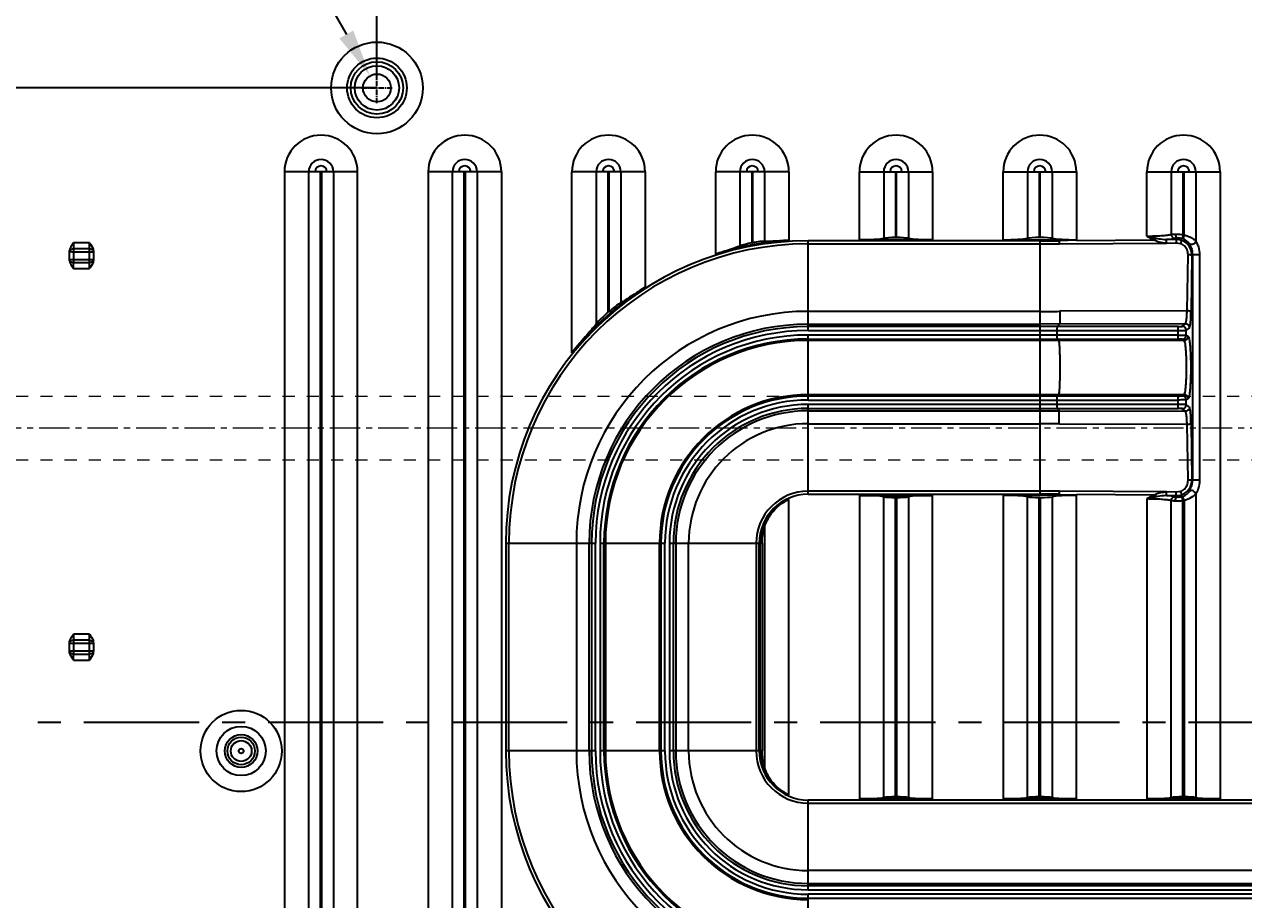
# Model space of a CAD drawing. Header units: millimetres. Extents: x 4797 to 6967, y -10922 to -3169.
# Drawn here: x 5532.9 to 5686.3, y -6475.9 to -6365.8 of the extents above; entities that cross this region are included whole.
import ezdxf

# ---------------------------------------------------------------- set-up
doc = ezdxf.new("R2010")
doc.units = ezdxf.units.MM
doc.header["$LTSCALE"] = 16.335
doc.header["$PDMODE"] = 3
doc.header["$PDSIZE"] = 0.3125
doc.linetypes.add('CENTER', pattern=[0.6, 0.375, -0.075, 0.075, -0.075])
doc.linetypes.add('HIDDEN', pattern=[0.2, 0.1, -0.1])
doc.layers.get('0').update_dxf_attribs({"linetype": 'CONTINUOUS'})
doc.layers.get('Defpoints').update_dxf_attribs({"linetype": 'CONTINUOUS'})
doc.layers.add('cool', color=153, linetype='HIDDEN', lineweight=9)
doc.layers.add('DEFAULT_2', color=8, linetype='HIDDEN')
doc.styles.get("Standard").update_dxf_attribs({"font": 'txt', "width": 0.8})
doc.dimstyles.new('ISO-25', dxfattribs={"dimtxt": 8, "dimasz": 6, "dimexe": 0, "dimexo": 0, "dimgap": 0, "dimtad": 1, "dimdsep": 46, "dimtxsty": 'Standard', "dimcen": 0, "dimclrd": 4, "dimclre": 4, "dimclrt": 6, "dimazin": 0, "dimtfac": 1, "dimtofl": 0, "dimtmove": 0, "dimatfit": 3, "dimfxl": 0, "dimarcsym": 0})

# ---------------------------------------------------------------- blocks, each defined once
blk = doc.blocks.new('*D73')
at = {"color": 4, "lineweight": -2}
blk.add_line((5560.86, -6345.18), (5573.38, -6367.05), dxfattribs=at)
at = {"color": 4}
blk.add_solid([(5574.25, -6366.56), (5572.51, -6367.55), (5576.36, -6372.26)], dxfattribs=at)
at = {"layer": 'Defpoints', "color": 0}
for p in [(5576.36, -6372.26), (5578.1, -6375.3)]:
    blk.add_point(p, dxfattribs=at)
at = {"color": 6, "insert": (5569.1, -6351.53), "char_height": 8, "attachment_point": 5, "rotation": 299.7956}
blk.add_mtext('∅3.5', dxfattribs=at)
blk = doc.blocks.new('147')
at = {"layer": 'cool', "ltscale": 0.932966}
for p, q in [((229.57, -3849.57), (-211.77, -3849.57)), ((229.57, -3857.57), (-211.77, -3857.57))]:
    blk.add_line(p, q, dxfattribs=at)
at = {"layer": 'cool', "color": 1, "linetype": 'CENTER', "ltscale": 0.621977}
blk.add_line((243.9, -3853.57), (-226.1, -3853.57), dxfattribs=at)
blk = doc.blocks.new('*D56')
at = {"color": 4, "lineweight": -2}
blk.add_line((5484.21, -6453.59), (5460.89, -6453.59), dxfattribs=at)
at = {"layer": 'Defpoints', "color": 0}
for p in [(5463.29, -6453.59), (5484.21, -6453.59), (5705.87, -6453.59)]:
    blk.add_point(p, dxfattribs=at)
at = {"color": 6, "insert": (5462.09, -6450.59), "char_height": 6, "attachment_point": 5}
blk.add_mtext('0', dxfattribs=at)
blk = doc.blocks.new('*D57')
at = {"color": 4, "lineweight": -2}
blk.add_line((5478.06, -6416.59), (5455.29, -6416.59), dxfattribs=at)
at = {"layer": 'Defpoints', "color": 0}
for p in [(5463.29, -6416.59), (5478.06, -6416.59), (5705.87, -6453.59)]:
    blk.add_point(p, dxfattribs=at)
at = {"color": 6, "insert": (5459.29, -6413.59), "char_height": 6, "attachment_point": 5}
blk.add_mtext('37', dxfattribs=at)
blk = doc.blocks.new('*D58')
at = {"color": 4, "lineweight": -2}
blk.add_line((5502.41, -6336.59), (5453.69, -6336.59), dxfattribs=at)
at = {"layer": 'Defpoints', "color": 0}
for p in [(5463.29, -6336.59), (5502.41, -6336.59), (5705.87, -6453.59)]:
    blk.add_point(p, dxfattribs=at)
at = {"color": 6, "insert": (5458.49, -6333.59), "char_height": 6, "attachment_point": 5}
blk.add_mtext('117', dxfattribs=at)
blk = doc.blocks.new('*D89')
at = {"color": 4, "lineweight": -2}
blk.add_line((5577.23, -6373.78), (5445.69, -6373.78), dxfattribs=at)
at = {"layer": 'Defpoints', "color": 0}
for p in [(5463.29, -6373.78), (5577.23, -6373.78), (5705.87, -6453.59)]:
    blk.add_point(p, dxfattribs=at)
at = {"color": 6, "insert": (5454.49, -6370.78), "char_height": 6, "attachment_point": 5}
blk.add_mtext('79.81', dxfattribs=at)
blk = doc.blocks.new('*D90')
at = {"color": 4, "lineweight": -2}
blk.add_line((5507.76, -6491.59), (5455.29, -6491.59), dxfattribs=at)
at = {"layer": 'Defpoints', "color": 0}
for p in [(5705.87, -6453.59), (5463.29, -6491.59), (5507.76, -6491.59)]:
    blk.add_point(p, dxfattribs=at)
at = {"color": 6, "insert": (5459.29, -6488.59), "char_height": 6, "attachment_point": 5}
blk.add_mtext('38', dxfattribs=at)
blk = doc.blocks.new('*D91')
at = {"color": 4, "lineweight": -2}
blk.add_line((5555.12, -6506.44), (5444.09, -6506.44), dxfattribs=at)
at = {"layer": 'Defpoints', "color": 0}
for p in [(5705.87, -6453.59), (5463.29, -6506.44), (5555.12, -6506.44)]:
    blk.add_point(p, dxfattribs=at)
at = {"color": 6, "insert": (5453.69, -6503.44), "char_height": 6, "attachment_point": 5}
blk.add_mtext('52.85', dxfattribs=at)
blk = doc.blocks.new('*D59')
at = {"color": 4, "lineweight": -2}
blk.add_line((5555.12, -6507.58), (5555.12, -6671.73), dxfattribs=at)
at = {"layer": 'Defpoints', "color": 0}
for p in [(5705.87, -6453.59), (5555.12, -6507.58), (5555.12, -6650.13)]:
    blk.add_point(p, dxfattribs=at)
at = {"color": 6, "insert": (5552.12, -6660.93), "char_height": 6, "attachment_point": 5, "rotation": 90}
blk.add_mtext('150.75', dxfattribs=at)
blk = doc.blocks.new('*D61')
at = {"color": 4, "lineweight": -2}
blk.add_line((5577.23, -6372.68), (5577.23, -6233.98), dxfattribs=at)
at = {"layer": 'Defpoints', "color": 0}
for p in [(5577.23, -6256.38), (5577.23, -6372.68), (5705.87, -6453.59)]:
    blk.add_point(p, dxfattribs=at)
at = {"color": 6, "insert": (5574.23, -6245.18), "char_height": 6, "attachment_point": 5, "rotation": 90}
blk.add_mtext('128.64', dxfattribs=at)
blk = doc.blocks.new('*D62')
at = {"color": 4, "lineweight": -2}
blk.add_line((5500.87, -6290.13), (5500.87, -6244.38), dxfattribs=at)
at = {"layer": 'Defpoints', "color": 0}
for p in [(5500.87, -6256.38), (5500.87, -6290.13), (5705.87, -6453.59)]:
    blk.add_point(p, dxfattribs=at)
at = {"color": 6, "insert": (5497.87, -6250.38), "char_height": 6, "attachment_point": 5, "rotation": 90}
blk.add_mtext('205', dxfattribs=at)
blk = doc.blocks.new('*D63')
at = {"color": 4, "lineweight": -2}
blk.add_line((5497.55, -6293.59), (5454.72, -6293.59), dxfattribs=at)
at = {"layer": 'Defpoints', "color": 0}
for p in [(5465.12, -6293.59), (5497.55, -6293.59), (5705.87, -6453.59)]:
    blk.add_point(p, dxfattribs=at)
at = {"color": 6, "insert": (5459.92, -6290.59), "char_height": 6, "attachment_point": 5}
blk.add_mtext('160', dxfattribs=at)

msp = doc.modelspace()

# ---------------------------------------------------------------- linework, layer by layer
at = {"color": 1, "linetype": 'CENTER', "ltscale": 0.108846}
for p, q in [((5577.231, -6375.703), (5577.231, -6371.853)), ((5575.306, -6373.778), (5579.156, -6373.778))]:
    msp.add_line(p, q, dxfattribs=at)
at = {"color": 7, "linetype": 'Continuous'}
for p, q in [((5565.59, -6384.33), (5565.59, -6528.045)), ((5574.802, -6384.33), (5565.59, -6384.33)), ((5568.647, -6528.045), (5568.647, -6384.33)), ((5570.129, -6528.045), (5570.129, -6384.33)), ((5570.263, -6384.33), (5570.263, -6528.045)), ((5571.745, -6384.33), (5571.745, -6528.045)), ((5574.802, -6528.045), (5574.802, -6384.33)), ((5583.68, -6384.33), (5583.68, -6528.045)), ((5592.892, -6384.33), (5583.68, -6384.33)), ((5586.737, -6528.045), (5586.737, -6384.33)), ((5588.219, -6528.045), (5588.219, -6384.33)), ((5588.353, -6384.33), (5588.353, -6528.045)), ((5589.835, -6384.33), (5589.835, -6528.045)), ((5592.892, -6384.33), (5592.892, -6528.045)), ((5601.77, -6407.093), (5601.77, -6384.33)), ((5610.982, -6384.33), (5601.77, -6384.33)), ((5604.827, -6384.33), (5604.827, -6403.485)), ((5606.309, -6384.33), (5606.309, -6402.01)), ((5606.443, -6401.895), (5606.443, -6384.33)), ((5607.925, -6384.33), (5607.925, -6400.793)), ((5610.982, -6384.33), (5610.982, -6398.853)), ((5619.86, -6394.69), (5619.86, -6384.33)), ((5629.072, -6384.33), (5619.86, -6384.33)), ((5622.917, -6384.33), (5622.917, -6393.668)), ((5624.399, -6384.33), (5624.399, -6393.271)), ((5624.533, -6393.246), (5624.533, -6384.33)), ((5626.015, -6384.33), (5626.015, -6393.089)), ((5629.072, -6384.33), (5629.072, -6392.95)), ((5637.95, -6392.873), (5637.95, -6384.33)), ((5637.95, -6384.33), (5647.162, -6384.33)), ((5641.007, -6384.33), (5641.007, -6392.695)), ((5642.489, -6384.33), (5642.489, -6392.609)), ((5642.623, -6392.609), (5642.623, -6384.33)), ((5644.105, -6384.33), (5644.105, -6392.695)), ((5647.162, -6384.33), (5647.162, -6392.873)), ((5656.04, -6392.873), (5656.04, -6384.33)), ((5656.04, -6384.33), (5665.252, -6384.33)), ((5659.097, -6384.33), (5659.097, -6392.695)), ((5660.579, -6384.33), (5660.579, -6392.609)), ((5660.713, -6392.609), (5660.713, -6384.33)), ((5662.195, -6384.33), (5662.195, -6392.695)), ((5665.252, -6384.33), (5665.252, -6393)), ((5674.13, -6392.412), (5674.13, -6384.33)), ((5674.13, -6384.33), (5683.342, -6384.33)), ((5677.187, -6384.33), (5677.187, -6392.208)), ((5678.669, -6384.33), (5678.669, -6392.236)), ((5678.803, -6392.276), (5678.803, -6384.33)), ((5680.285, -6384.33), (5680.285, -6393.045)), ((5683.342, -6384.33), (5683.342, -6463.223)), ((5541.054, -6393.257), (5539.066, -6393.257)), ((5541.054, -6396.509), (5541.054, -6393.257)), ((5631.501, -6404.303), (5631.501, -6393.012)), ((5660.646, -6393.012), (5631.501, -6393.012)), ((5631.501, -6393.4), (5660.646, -6393.4)), ((5647.162, -6392.873), (5637.95, -6392.873)), ((5642.623, -6392.609), (5642.489, -6392.609)), ((5665.252, -6392.936), (5656.04, -6392.873)), ((5660.713, -6392.609), (5660.579, -6392.609)), ((5660.646, -6393.012), (5660.646, -6424.894)), ((5665.252, -6392.936), (5663.137, -6392.998)), ((5663.138, -6393.396), (5663.137, -6393.008)), ((5663.138, -6393.396), (5676.579, -6393.317)), ((5675.061, -6392.927), (5665.252, -6393)), ((5674.956, -6392.873), (5675.073, -6392.636)), ((5675.169, -6392.971), (5675.062, -6392.949)), ((5675.146, -6392.964), (5675.276, -6392.678)), ((5676.579, -6393.287), (5676.579, -6392.835)), ((5677.825, -6392.835), (5676.579, -6392.835)), ((5676.579, -6393.317), (5677.825, -6393.285)), ((5677.825, -6392.835), (5677.991, -6392.67)), ((5677.825, -6392.835), (5677.825, -6393.285)), ((5677.825, -6393.285), (5678.362, -6393.34)), ((5678.669, -6392.236), (5678.592, -6392.734)), ((5678.803, -6392.276), (5678.646, -6392.75)), ((5538.54, -6395.384), (5538.54, -6394.379)), ((5539.039, -6394.006), (5539.039, -6395.76)), ((5541.054, -6394.006), (5539.039, -6394.006)), ((5539.039, -6394.381), (5541.554, -6394.381)), ((5541.554, -6394.378), (5541.554, -6395.388)), ((5679.179, -6401.825), (5679.301, -6394.767)), ((5679.802, -6394.864), (5679.68, -6401.922)), ((5680.765, -6394.792), (5679.874, -6394.791)), ((5679.874, -6394.792), (5679.874, -6423.114)), ((5680.765, -6394.792), (5680.765, -6423.114)), ((5541.054, -6395.386), (5538.54, -6395.386)), ((5539.039, -6395.76), (5541.054, -6395.76)), ((5539.066, -6396.509), (5541.054, -6396.509)), ((5660.646, -6401.888), (5631.501, -6401.888)), ((5679.179, -6401.825), (5663.139, -6401.884)), ((5631.501, -6403.505), (5660.646, -6403.505)), ((5678.045, -6403.801), (5631.501, -6403.801)), ((5631.501, -6404.303), (5678.021, -6404.303)), ((5678.977, -6403.443), (5660.646, -6403.505)), ((5662.845, -6404.865), (5662.845, -6404.303)), ((5662.869, -6403.801), (5663.094, -6403.501)), ((5678.021, -6404.303), (5678.021, -6404.865)), ((5678.572, -6403.767), (5678.977, -6403.443)), ((5679.48, -6403.944), (5679.075, -6404.269)), ((5679.075, -6404.89), (5679.075, -6404.269)), ((5631.501, -6413.041), (5631.501, -6404.865)), ((5678.021, -6404.865), (5631.501, -6404.865)), ((5631.501, -6405.367), (5678.046, -6405.367)), ((5678.82, -6405.541), (5631.501, -6405.541)), ((5663.044, -6405.541), (5662.87, -6405.367)), ((5678.82, -6405.541), (5678.573, -6405.392)), ((5679.075, -6404.89), (5679.322, -6405.039)), ((5631.501, -6412.365), (5678.82, -6412.365)), ((5678.046, -6412.539), (5631.501, -6412.539)), ((5631.501, -6413.041), (5678.021, -6413.041)), ((5662.845, -6413.603), (5662.845, -6413.041)), ((5662.87, -6412.539), (5663.044, -6412.365)), ((5678.021, -6413.041), (5678.021, -6413.603)), ((5678.573, -6412.514), (5678.82, -6412.365)), ((5679.322, -6412.867), (5679.075, -6413.016)), ((5679.075, -6413.637), (5679.075, -6413.016)), ((5631.501, -6424.894), (5631.501, -6413.603)), ((5678.021, -6413.603), (5631.501, -6413.603)), ((5631.501, -6414.104), (5678.046, -6414.104)), ((5631.501, -6414.4), (5663.094, -6414.405)), ((5663.094, -6414.405), (5662.869, -6414.104)), ((5663.09, -6416.022), (5663.094, -6414.405)), ((5663.094, -6414.405), (5678.977, -6414.463)), ((5678.977, -6414.463), (5678.572, -6414.138)), ((5679.075, -6413.637), (5679.48, -6413.962)), ((5631.501, -6416.018), (5660.646, -6416.018)), ((5663.114, -6416.022), (5679.179, -6416.081)), ((5679.301, -6423.139), (5679.179, -6416.081)), ((5679.68, -6415.984), (5679.802, -6423.042)), ((5680.765, -6423.114), (5679.874, -6423.114)), ((5629.072, -6462.712), (5629.072, -6425.544)), ((5660.646, -6424.506), (5631.501, -6424.506)), ((5631.501, -6424.894), (5660.646, -6424.894)), ((5637.95, -6425.033), (5637.95, -6463.223)), ((5637.95, -6425.033), (5647.162, -6425.033)), ((5641.007, -6463.045), (5641.007, -6425.211)), ((5642.489, -6462.959), (5642.489, -6425.297)), ((5642.489, -6425.297), (5642.623, -6425.297)), ((5642.623, -6425.297), (5642.623, -6462.959)), ((5644.105, -6425.211), (5644.105, -6463.045)), ((5647.162, -6463.223), (5647.162, -6425.033)), ((5656.04, -6425.033), (5665.252, -6424.969)), ((5656.04, -6425.033), (5656.04, -6463.223)), ((5659.097, -6463.045), (5659.097, -6425.211)), ((5660.579, -6462.959), (5660.579, -6425.297)), ((5660.579, -6425.297), (5660.713, -6425.297)), ((5660.713, -6425.297), (5660.713, -6462.959)), ((5662.195, -6425.211), (5662.195, -6463.045)), ((5663.137, -6424.898), (5663.138, -6424.51)), ((5663.137, -6424.908), (5665.252, -6424.969)), ((5676.579, -6424.589), (5663.138, -6424.51)), ((5665.252, -6463.223), (5665.252, -6424.906)), ((5665.252, -6424.906), (5675.061, -6424.978)), ((5674.13, -6425.493), (5674.13, -6463.223)), ((5674.947, -6425.015), (5675.073, -6425.27)), ((5675.062, -6424.957), (5675.153, -6424.94)), ((5675.146, -6424.942), (5675.276, -6425.227)), ((5677.829, -6424.621), (5676.579, -6424.589)), ((5676.579, -6425.071), (5676.579, -6424.619)), ((5676.579, -6425.071), (5677.825, -6425.07)), ((5677.187, -6463.045), (5677.187, -6425.698)), ((5677.825, -6425.07), (5677.825, -6424.621)), ((5677.991, -6425.236), (5677.825, -6425.07)), ((5678.362, -6424.566), (5677.829, -6424.621)), ((5678.669, -6425.67), (5678.539, -6425.187)), ((5678.803, -6425.629), (5678.592, -6425.172)), ((5678.669, -6462.959), (5678.669, -6425.67)), ((5678.803, -6425.629), (5678.803, -6462.959)), ((5680.285, -6424.861), (5680.285, -6463.045)), ((5626.015, -6429.024), (5626.015, -6459.231)), ((5593.451, -6431.063), (5593.451, -6457.193)), ((5593.451, -6431.063), (5604.741, -6431.063)), ((5593.839, -6457.193), (5593.839, -6431.063)), ((5602.327, -6431.063), (5602.327, -6457.193)), ((5603.944, -6457.193), (5603.944, -6431.063)), ((5604.24, -6431.063), (5604.24, -6457.193)), ((5604.741, -6457.193), (5604.741, -6431.063)), ((5605.303, -6431.063), (5605.303, -6457.193)), ((5605.303, -6431.063), (5613.479, -6431.063)), ((5605.805, -6457.193), (5605.805, -6431.063)), ((5605.979, -6431.063), (5605.979, -6457.193)), ((5612.804, -6457.193), (5612.804, -6431.063)), ((5612.978, -6431.063), (5612.978, -6457.193)), ((5613.479, -6457.193), (5613.479, -6431.063)), ((5614.042, -6431.063), (5614.042, -6457.193)), ((5614.042, -6431.063), (5625.332, -6431.063)), ((5614.543, -6457.193), (5614.543, -6431.063)), ((5614.839, -6431.063), (5614.839, -6457.193)), ((5616.456, -6457.193), (5616.456, -6431.063)), ((5624.944, -6431.063), (5624.944, -6457.193)), ((5625.332, -6457.193), (5625.332, -6431.063)), ((5625.471, -6457.193), (5625.471, -6431.063)), ((5625.471, -6431.063), (5625.692, -6431.063)), ((5625.692, -6431.063), (5625.692, -6457.193)), ((5541.054, -6442.502), (5539.066, -6442.502)), ((5541.054, -6445.754), (5541.054, -6442.502)), ((5538.54, -6444.632), (5538.54, -6443.624)), ((5539.039, -6443.251), (5539.039, -6445.005)), ((5541.054, -6443.251), (5539.039, -6443.251)), ((5539.039, -6443.626), (5541.554, -6443.626)), ((5541.554, -6443.623), (5541.554, -6444.633)), ((5541.054, -6444.631), (5538.54, -6444.631)), ((5539.039, -6445.005), (5541.054, -6445.005)), ((5539.066, -6445.754), (5541.054, -6445.754)), ((5604.741, -6457.193), (5593.451, -6457.193)), ((5613.479, -6457.193), (5605.303, -6457.193)), ((5625.332, -6457.193), (5614.042, -6457.193)), ((5625.692, -6457.193), (5625.471, -6457.193)), ((5631.501, -6474.653), (5631.501, -6463.362)), ((5780.241, -6463.362), (5631.501, -6463.362)), ((5631.501, -6463.75), (5780.241, -6463.75)), ((5647.162, -6463.223), (5637.95, -6463.223)), ((5642.623, -6462.959), (5642.489, -6462.959)), ((5665.252, -6463.223), (5656.04, -6463.223)), ((5660.713, -6462.959), (5660.579, -6462.959)), ((5683.342, -6463.223), (5674.13, -6463.223)), ((5678.803, -6462.959), (5678.669, -6462.959)), ((5780.241, -6472.238), (5631.501, -6472.238)), ((5631.501, -6473.855), (5780.241, -6473.855)), ((5780.241, -6474.151), (5631.501, -6474.151)), ((5631.501, -6474.653), (5780.241, -6474.653)), ((5631.501, -6483.391), (5631.501, -6475.215)), ((5780.241, -6475.215), (5631.501, -6475.215)), ((5631.501, -6475.717), (5780.241, -6475.717))]:
    msp.add_line(p, q, dxfattribs=at)
at = {"color": 1, "linetype": 'CENTER', "ltscale": 2.363517}
msp.add_line((5470.871, -6453.588), (5940.871, -6453.588), dxfattribs=at)
at = {"color": 7, "linetype": 'Continuous'}
for centre, radius in [((5577.231, -6373.778), 5.764), ((5577.231, -6373.778), 3.756), ((5577.231, -6373.778), 3.291), ((5577.231, -6373.778), 2.789), ((5560.146, -6457.193), 5.107), ((5560.146, -6457.193), 3.1), ((5560.146, -6457.193), 2.061), ((5560.146, -6457.193), 1.73), ((5560.146, -6457.193), 1.306), ((5560.146, -6457.193), 0.303)]:
    msp.add_circle(centre, radius, dxfattribs=at)
at = {"color": 2, "linetype": 'Continuous'}
msp.add_circle((5577.231, -6373.778), 1.75, dxfattribs=at)
at = {"color": 7, "linetype": 'Continuous'}
for centre, radius, start, end in [((5570.196, -6384.33), 4.606, 0, 180), ((5588.286, -6384.33), 4.606, 0, 180), ((5606.376, -6384.33), 4.606, 0, 180), ((5624.466, -6384.33), 4.606, 0, 180), ((5642.556, -6384.33), 4.606, 0, 180), ((5660.646, -6384.33), 4.606, 0, 180), ((5678.736, -6384.33), 4.606, 0, 180), ((5570.196, -6384.33), 1.549, 0, 180), ((5588.286, -6384.33), 1.549, 0, 180), ((5606.376, -6384.33), 1.549, 0, 180), ((5624.466, -6384.33), 1.549, 0, 180), ((5642.556, -6384.33), 1.549, 0, 180), ((5660.646, -6384.33), 1.549, 0, 180), ((5678.736, -6384.33), 1.549, 0, 180), ((5570.196, -6384.33), 0.745, 0, 180), ((5588.286, -6384.33), 0.745, 0, 180), ((5606.376, -6384.33), 0.745, 0, 180), ((5624.466, -6384.33), 0.745, 0, 180), ((5642.556, -6384.33), 0.745, 0, 180), ((5660.646, -6384.33), 0.745, 0, 180), ((5678.736, -6384.33), 0.745, 0, 180), ((5631.501, -6431.063), 38.051, 90, 180), ((5631.501, -6431.063), 37.663, 90, 180), ((5631.501, -6431.063), 38.19, 93.6464, 107.74747), ((5631.501, -6431.063), 38.454, 100.44001, 100.64293), ((5660.645, -5725.776), 667.236, 270.000084, 270.213937), ((5660.537, -5674.497), 718.903, 270.008729, 270.207325), ((5681.708, -6379.822), 14.695, 238.95865, 243.10607), ((5678.391, -6377.23), 15.759, 257.84561, 258.59986), ((5678.126, -6394.274), 1.611, 88.60159, 94.79854), ((5677.818, -6394.812), 1.979, 359.37424, 68.55634), ((5678.011, -6394.663), 2.514, 71.64056, 74.82739), ((5677.479, -6394.791), 2.395, 359.97921, 9.85221), ((5631.501, -6431.063), 38.19, 122.49887, 141.12403), ((5631.501, -6431.063), 29.175, 90, 180), ((5631.501, -6431.063), 38.454, 130.66544, 130.92896), ((5660.646, -5699.974), 701.914, 270.000065, 270.203507), ((5631.501, -6431.063), 27.558, 90, 180), ((5631.501, -6431.063), 27.261, 90, 180), ((5631.501, -6431.063), 26.76, 90, 180), ((5631.501, -6431.063), 26.198, 90, 180), ((5631.501, -6431.063), 25.696, 90, 180), ((5631.501, -6431.063), 25.522, 90, 180), ((5678.818, -6405.037), 0.504, 270.21036, 359.78325), ((5631.501, -6431.063), 18.698, 90, 180), ((5631.501, -6431.063), 18.524, 90, 180), ((5631.501, -6431.063), 18.022, 90, 180), ((5678.818, -6412.869), 0.504, 0.22364, 89.78978), ((5631.501, -6431.063), 17.46, 90, 180), ((5631.501, -6431.063), 16.959, 90, 180), ((5631.501, -6431.063), 16.662, 90, 180), ((5631.501, -6431.063), 15.045, 90, 180), ((5660.646, -7117.903), 701.886, 89.798464, 89.999939), ((5677.817, -6423.093), 1.98, 291.44977, 0.62489), ((5677.464, -6423.114), 2.41, 347.49814, 359.9994), ((5631.501, -6431.063), 6.557, 90, 180), ((5631.501, -6431.063), 6.169, 90, 180), ((5631.501, -6431.063), 6.03, 113.75285, 180), ((5660.537, -7143.334), 718.829, 89.792666, 89.991279), ((5660.646, -7091.679), 666.786, 89.785989, 89.999987), ((5681.74, -6438.141), 14.761, 116.90518, 121.03399), ((5678.384, -6440.642), 15.724, 101.40078, 102.15657), ((5678.163, -6415.284), 10.464, 266.26536, 267.36925), ((5677.885, -6421.435), 4.307, 267.30285, 280.48679), ((5678.012, -6423.246), 2.511, 285.17056, 288.36148), ((5631.501, -6457.193), 38.051, 180, 270), ((5631.501, -6457.193), 37.663, 180, 270), ((5631.501, -6457.193), 29.175, 180, 270), ((5631.501, -6457.193), 27.558, 180, 270), ((5631.501, -6457.193), 27.261, 180, 270), ((5631.501, -6457.193), 26.76, 180, 270), ((5631.501, -6457.193), 26.198, 180, 270), ((5631.501, -6457.193), 25.696, 180, 270), ((5631.501, -6457.193), 25.522, 180, 270), ((5631.501, -6457.193), 18.698, 180, 270), ((5631.501, -6457.193), 18.524, 180, 270), ((5631.501, -6457.193), 18.022, 180, 270), ((5631.501, -6457.193), 17.46, 180, 270), ((5631.501, -6457.193), 16.959, 180, 270), ((5631.501, -6457.193), 16.662, 180, 270), ((5631.501, -6457.193), 15.045, 180, 270), ((5631.501, -6457.193), 6.557, 180, 270), ((5631.501, -6457.193), 6.169, 180, 270), ((5631.501, -6457.193), 6.03, 180, 246.24715)]:
    msp.add_arc(centre, radius, start, end, dxfattribs=at)
for centre, major_axis, start_param, end_param in [((5637.95, -6392.583), (3.317, 0), -1.5707963, -0.3981949), ((5642.489, -6392.75), (1.608, 0), 1.5707963, 2.7433978), ((5642.623, -6392.75), (1.608, 0), 0.3981949, 1.5707963), ((5647.162, -6392.583), (3.317, 0), -2.7433978, -1.5707963), ((5656.04, -6392.583), (3.317, 0), -1.5707963, -0.3981949), ((5660.579, -6392.75), (1.608, 0), 1.5707963, 2.7433978), ((5660.713, -6392.75), (1.608, 0), 0.3981949, 1.5707963), ((5665.252, -6392.583), (3.317, 0), -2.7433978, -1.5707963), ((5637.95, -6425.323), (3.317, 0), 0.3981949, 1.5707963), ((5642.489, -6425.156), (1.608, 0), -2.7433978, -1.5707963), ((5642.623, -6425.156), (1.608, 0), -1.5707963, -0.3981949), ((5647.162, -6425.323), (3.317, 0), 1.5707963, 2.7433978), ((5656.04, -6425.323), (3.317, 0), 0.3981949, 1.5707963), ((5660.579, -6425.156), (1.608, 0), -2.7433978, -1.5707963), ((5660.713, -6425.156), (1.608, 0), -1.5707963, -0.3981949), ((5665.252, -6425.323), (3.317, 0), 1.5707963, 2.7433978), ((5637.95, -6462.933), (3.317, 0), -1.5707963, -0.3981949), ((5642.489, -6463.1), (1.608, 0), 1.5707963, 2.7433978), ((5642.623, -6463.1), (1.608, 0), 0.3981949, 1.5707963), ((5647.162, -6462.933), (3.317, 0), -2.7433978, -1.5707963), ((5656.04, -6462.933), (3.317, 0), -1.5707963, -0.3981949), ((5660.579, -6463.1), (1.608, 0), 1.5707963, 2.7433978), ((5660.713, -6463.1), (1.608, 0), 0.3981949, 1.5707963), ((5665.252, -6462.933), (3.317, 0), -2.7433978, -1.5707963), ((5674.13, -6462.933), (3.317, 0), -1.5707963, -0.3981949), ((5678.669, -6463.1), (1.608, 0), 1.5707963, 2.7433978), ((5678.803, -6463.1), (1.608, 0), 0.3981949, 1.5707963), ((5683.342, -6462.933), (3.317, 0), -2.7433978, -1.5707963)]:
    msp.add_ellipse(centre, major_axis=major_axis, ratio=0.0874887, start_param=start_param, end_param=end_param, dxfattribs=at)
for points, knots in [([(5539.066, -6393.257), (5538.945, -6393.428), (5538.703, -6393.762), (5538.54, -6394.171), (5538.54, -6394.379)], [0, 0, 0, 0, 0.5008869, 1, 1, 1, 1]), ([(5539.066, -6393.257), (5539.066, -6393.327), (5539.063, -6393.577), (5539.055, -6393.827), (5539.039, -6394.006)], [0, 0, 0, 0, 0.2801173, 1, 1, 1, 1]), ([(5541.054, -6393.257), (5541.233, -6393.51), (5541.482, -6393.859), (5541.554, -6394.274), (5541.554, -6394.378)], [0, 0, 0, 0, 0.7492255, 1, 1, 1, 1]), ([(5624.399, -6393.271), (5624.101, -6393.327), (5623.602, -6393.441), (5623.107, -6393.584), (5622.917, -6393.668)], [0, 0, 0, 0, 0.593579, 1, 1, 1, 1]), ([(5626.015, -6393.089), (5625.817, -6393.076), (5625.318, -6393.122), (5624.827, -6393.192), (5624.533, -6393.246)], [0, 0, 0, 0, 0.3998299, 1, 1, 1, 1]), ([(5629.072, -6392.95), (5628.461, -6392.989), (5627.61, -6393.047), (5626.591, -6393.095), (5626.183, -6393.1), (5626.015, -6393.089)], [0, 0, 0, 0, 0.6001952, 0.8358032, 1, 1, 1, 1]), ([(5674.13, -6392.412), (5674.743, -6392.412), (5675.597, -6392.392), (5676.616, -6392.305), (5677.023, -6392.247), (5677.187, -6392.208)], [0, 0, 0, 0, 0.5992668, 0.8346317, 1, 1, 1, 1]), ([(5674.13, -6392.412), (5674.366, -6392.472), (5674.68, -6392.549), (5674.995, -6392.619), (5675.073, -6392.636)], [0, 0, 0, 0, 0.7538258, 1, 1, 1, 1]), ([(5675.169, -6392.971), (5675.282, -6393.013), (5675.51, -6393.097), (5675.865, -6393.177), (5676.22, -6393.247), (5676.458, -6393.303), (5676.579, -6393.303)], [0, 0, 0, 0, 0.2502436, 0.4996349, 0.7503632, 1, 1, 1, 1]), ([(5675.276, -6392.678), (5675.39, -6392.701), (5675.819, -6392.785), (5676.258, -6392.844), (5676.579, -6392.835)], [0, 0, 0, 0, 0.2658242, 1, 1, 1, 1]), ([(5676.579, -6392.835), (5676.689, -6392.827), (5677.048, -6392.797), (5677.407, -6392.759), (5677.65, -6392.708)], [0, 0, 0, 0, 0.3078439, 1, 1, 1, 1]), ([(5677.187, -6392.208), (5677.218, -6392.204), (5677.382, -6392.185), (5677.548, -6392.175), (5677.683, -6392.169)], [0, 0, 0, 0, 0.1857328, 1, 1, 1, 1]), ([(5677.187, -6392.208), (5677.191, -6392.333), (5677.286, -6392.584), (5677.532, -6392.704), (5677.65, -6392.708)], [0, 0, 0, 0, 0.513148, 1, 1, 1, 1]), ([(5677.683, -6392.169), (5677.757, -6392.165), (5678.087, -6392.159), (5678.418, -6392.19), (5678.669, -6392.236)], [0, 0, 0, 0, 0.2253064, 1, 1, 1, 1]), ([(5677.683, -6392.169), (5677.686, -6392.234), (5677.712, -6392.428), (5677.854, -6392.654), (5677.991, -6392.67)], [0, 0, 0, 0, 0.3201071, 1, 1, 1, 1]), ([(5677.991, -6392.67), (5677.967, -6392.671), (5677.883, -6392.677), (5677.798, -6392.686), (5677.738, -6392.694)], [0, 0, 0, 0, 0.2836626, 1, 1, 1, 1]), ([(5678.607, -6392.737), (5678.569, -6392.726), (5678.425, -6392.687), (5678.276, -6392.667), (5678.165, -6392.664)], [0, 0, 0, 0, 0.2607414, 1, 1, 1, 1]), ([(5678.541, -6392.971), (5678.529, -6392.98), (5678.508, -6393.02), (5678.444, -6393.138), (5678.398, -6393.253), (5678.362, -6393.34)], [0, 0, 0, 0, 0.1114723, 0.3134011, 1, 1, 1, 1]), ([(5679.45, -6393.376), (5679.413, -6393.313), (5679.201, -6393.025), (5678.878, -6392.82), (5678.607, -6392.738)], [0, 0, 0, 0, 0.2050235, 1, 1, 1, 1]), ([(5678.803, -6392.276), (5678.883, -6392.295), (5679.187, -6392.374), (5679.481, -6392.491), (5679.685, -6392.6)], [0, 0, 0, 0, 0.2617002, 1, 1, 1, 1]), ([(5679.45, -6393.376), (5679.461, -6393.396), (5679.51, -6393.481), (5679.557, -6393.567), (5679.591, -6393.636)], [0, 0, 0, 0, 0.2254268, 1, 1, 1, 1]), ([(5679.685, -6392.6), (5679.749, -6392.635), (5679.964, -6392.761), (5680.165, -6392.915), (5680.285, -6393.045)], [0, 0, 0, 0, 0.2921653, 1, 1, 1, 1]), ([(5680.285, -6393.045), (5680.272, -6393.101), (5680.182, -6393.3), (5679.978, -6393.434), (5679.824, -6393.464)], [0, 0, 0, 0, 0.2697218, 1, 1, 1, 1]), ([(5680.285, -6393.045), (5680.304, -6393.077), (5680.384, -6393.225), (5680.456, -6393.378), (5680.506, -6393.5)], [0, 0, 0, 0, 0.2213447, 1, 1, 1, 1]), ([(5680.506, -6393.5), (5680.543, -6393.592), (5680.694, -6394.006), (5680.765, -6394.451), (5680.765, -6394.792)], [0, 0, 0, 0, 0.2265435, 1, 1, 1, 1]), ([(5538.54, -6394.381), (5538.53, -6394.381), (5538.681, -6394.374), (5538.746, -6394.38), (5538.944, -6394.381), (5539.039, -6394.381)], [0, 0, 0, 0, 0.0608552, 0.4274154, 1, 1, 1, 1]), ([(5538.54, -6394.381), (5538.537, -6394.314), (5538.588, -6394.165), (5538.715, -6394.08), (5538.786, -6394.051)], [0, 0, 0, 0, 0.4656009, 1, 1, 1, 1]), ([(5541.054, -6394.006), (5541.177, -6394.006), (5541.413, -6394.059), (5541.554, -6394.28), (5541.554, -6394.381)], [0, 0, 0, 0, 0.5503656, 1, 1, 1, 1]), ([(5622.917, -6393.668), (5622.75, -6393.742), (5622.338, -6393.891), (5621.318, -6394.229), (5620.467, -6394.496), (5619.86, -6394.69)], [0, 0, 0, 0, 0.1699135, 0.4074549, 1, 1, 1, 1]), ([(5679.801, -6394.864), (5679.793, -6394.844), (5679.73, -6394.819), (5679.63, -6394.793), (5679.477, -6394.774), (5679.364, -6394.768), (5679.301, -6394.767)], [0, 0, 0, 0, 0.1258299, 0.3403308, 0.6314467, 1, 1, 1, 1]), ([(5679.591, -6393.636), (5679.616, -6393.687), (5679.726, -6393.925), (5679.804, -6394.179), (5679.839, -6394.381)], [0, 0, 0, 0, 0.2189837, 1, 1, 1, 1]), ([(5539.039, -6395.76), (5538.914, -6395.762), (5538.723, -6395.717), (5538.562, -6395.543), (5538.538, -6395.435), (5538.54, -6395.386)], [0, 0, 0, 0, 0.5454717, 0.7817853, 1, 1, 1, 1]), ([(5538.54, -6395.384), (5538.549, -6395.592), (5538.695, -6396.003), (5538.945, -6396.338), (5539.066, -6396.509)], [0, 0, 0, 0, 0.4984078, 1, 1, 1, 1]), ([(5539.066, -6396.509), (5539.066, -6396.439), (5539.063, -6396.189), (5539.055, -6395.939), (5539.039, -6395.76)], [0, 0, 0, 0, 0.2798502, 1, 1, 1, 1]), ([(5541.554, -6395.386), (5541.505, -6395.385), (5541.338, -6395.394), (5541.172, -6395.386), (5541.054, -6395.386)], [0, 0, 0, 0, 0.2928752, 1, 1, 1, 1]), ([(5541.554, -6395.388), (5541.554, -6395.492), (5541.482, -6395.907), (5541.233, -6396.256), (5541.054, -6396.509)], [0, 0, 0, 0, 0.2507748, 1, 1, 1, 1]), ([(5541.554, -6395.385), (5541.554, -6395.452), (5541.498, -6395.597), (5541.373, -6395.681), (5541.302, -6395.711)], [0, 0, 0, 0, 0.4656454, 1, 1, 1, 1]), ([(5610.982, -6398.853), (5610.391, -6399.23), (5609.558, -6399.774), (5608.544, -6400.429), (5608.114, -6400.696), (5607.925, -6400.793)], [0, 0, 0, 0, 0.5808966, 0.824568, 1, 1, 1, 1]), ([(5607.925, -6400.793), (5607.829, -6400.843), (5607.61, -6400.984), (5607.108, -6401.342), (5606.714, -6401.662), (5606.443, -6401.895)], [0, 0, 0, 0, 0.1759484, 0.4217211, 1, 1, 1, 1]), ([(5606.309, -6402.01), (5606.016, -6402.265), (5605.506, -6402.74), (5605.019, -6403.243), (5604.827, -6403.485)], [0, 0, 0, 0, 0.5571969, 1, 1, 1, 1]), ([(5663.169, -6401.884), (5663.17, -6402.088), (5663.171, -6402.382), (5663.166, -6402.756), (5663.165, -6402.99), (5663.175, -6403.184), (5663.168, -6403.338), (5663.136, -6403.438), (5663.094, -6403.482), (5663.094, -6403.501)], [0, 0, 0, 0, 0.3757497, 0.541522, 0.6864111, 0.8067107, 0.899467, 0.9661098, 1, 1, 1, 1]), ([(5678.977, -6403.443), (5678.994, -6403.432), (5679.022, -6403.379), (5679.053, -6403.278), (5679.083, -6403.127), (5679.123, -6402.843), (5679.16, -6402.404), (5679.174, -6402.03), (5679.179, -6401.825)], [0, 0, 0, 0, 0.0370141, 0.1020876, 0.1958321, 0.3164413, 0.6261263, 1, 1, 1, 1]), ([(5679.68, -6401.922), (5679.671, -6401.902), (5679.61, -6401.877), (5679.51, -6401.852), (5679.357, -6401.832), (5679.243, -6401.826), (5679.179, -6401.825)], [0, 0, 0, 0, 0.1248948, 0.3353862, 0.6285402, 1, 1, 1, 1]), ([(5679.48, -6403.944), (5679.498, -6403.929), (5679.524, -6403.862), (5679.555, -6403.737), (5679.585, -6403.548), (5679.625, -6403.194), (5679.661, -6402.645), (5679.676, -6402.178), (5679.68, -6401.922)], [0, 0, 0, 0, 0.0348746, 0.0991368, 0.1927627, 0.313551, 0.6244069, 1, 1, 1, 1]), ([(5604.827, -6403.485), (5604.633, -6403.728), (5604.171, -6404.26), (5603.134, -6405.447), (5602.318, -6406.414), (5601.77, -6407.093)], [0, 0, 0, 0, 0.1977389, 0.4464363, 1, 1, 1, 1]), ([(5662.845, -6404.303), (5662.845, -6404.241), (5662.847, -6404.128), (5662.848, -6403.974), (5662.861, -6403.872), (5662.86, -6403.814), (5662.869, -6403.801)], [0, 0, 0, 0, 0.366026, 0.6821489, 0.9030694, 1, 1, 1, 1]), ([(5678.045, -6403.801), (5678.037, -6403.812), (5678.037, -6403.864), (5678.025, -6403.964), (5678.023, -6404.12), (5678.021, -6404.238), (5678.021, -6404.303)], [0, 0, 0, 0, 0.0809341, 0.2868074, 0.6166808, 1, 1, 1, 1]), ([(5678.021, -6404.303), (5678.148, -6404.303), (5678.385, -6404.3), (5678.702, -6404.298), (5678.924, -6404.28), (5679.042, -6404.282), (5679.075, -6404.269)], [0, 0, 0, 0, 0.3601254, 0.6750657, 0.8990742, 1, 1, 1, 1]), ([(5678.045, -6403.801), (5678.108, -6403.801), (5678.225, -6403.799), (5678.384, -6403.795), (5678.493, -6403.78), (5678.557, -6403.779), (5678.572, -6403.767)], [0, 0, 0, 0, 0.3550268, 0.6649671, 0.8921894, 1, 1, 1, 1]), ([(5679.075, -6404.269), (5679.074, -6404.134), (5678.958, -6403.868), (5678.694, -6403.768), (5678.572, -6403.767)], [0, 0, 0, 0, 0.5257001, 1, 1, 1, 1]), ([(5679.48, -6403.944), (5679.479, -6403.816), (5679.371, -6403.551), (5679.105, -6403.443), (5678.977, -6403.443)], [0, 0, 0, 0, 0.5002599, 1, 1, 1, 1]), ([(5662.87, -6405.367), (5662.859, -6405.356), (5662.863, -6405.296), (5662.848, -6405.196), (5662.847, -6405.041), (5662.845, -6404.927), (5662.845, -6404.865)], [0, 0, 0, 0, 0.0924865, 0.3123422, 0.6303943, 1, 1, 1, 1]), ([(5663.213, -6408.953), (5663.213, -6408.531), (5663.207, -6407.916), (5663.187, -6407.133), (5663.167, -6406.628), (5663.141, -6406.21), (5663.118, -6405.883), (5663.082, -6405.679), (5663.067, -6405.564), (5663.044, -6405.541)], [0, 0, 0, 0, 0.3699445, 0.538251, 0.6872828, 0.8117981, 0.9072974, 0.9705556, 1, 1, 1, 1]), ([(5678.021, -6404.865), (5678.148, -6404.865), (5678.385, -6404.867), (5678.702, -6404.868), (5678.925, -6404.882), (5679.041, -6404.88), (5679.075, -6404.89)], [0, 0, 0, 0, 0.3602501, 0.6753012, 0.8993388, 1, 1, 1, 1]), ([(5678.021, -6404.865), (5678.021, -6404.929), (5678.023, -6405.043), (5678.024, -6405.197), (5678.039, -6405.294), (5678.034, -6405.355), (5678.046, -6405.367)], [0, 0, 0, 0, 0.3860184, 0.6844424, 0.8989048, 1, 1, 1, 1]), ([(5678.573, -6405.392), (5678.557, -6405.383), (5678.497, -6405.383), (5678.387, -6405.371), (5678.228, -6405.368), (5678.109, -6405.367), (5678.046, -6405.367)], [0, 0, 0, 0, 0.1014854, 0.3252093, 0.639862, 1, 1, 1, 1]), ([(5678.573, -6405.392), (5678.701, -6405.392), (5678.967, -6405.284), (5679.074, -6405.018), (5679.075, -6404.89)], [0, 0, 0, 0, 0.4995693, 1, 1, 1, 1]), ([(5679.119, -6408.953), (5679.119, -6408.531), (5679.109, -6407.916), (5679.072, -6407.132), (5679.037, -6406.627), (5678.994, -6406.209), (5678.946, -6405.881), (5678.895, -6405.675), (5678.852, -6405.559), (5678.82, -6405.541)], [0, 0, 0, 0, 0.3676826, 0.5350821, 0.6834751, 0.8075941, 0.9032769, 0.9675417, 1, 1, 1, 1]), ([(5679.322, -6405.039), (5679.356, -6405.064), (5679.403, -6405.192), (5679.459, -6405.43), (5679.51, -6405.804), (5679.557, -6406.285), (5679.596, -6406.864), (5679.635, -6407.763), (5679.653, -6408.953), (5679.635, -6410.142), (5679.596, -6411.042), (5679.557, -6411.621), (5679.51, -6412.102), (5679.46, -6412.475), (5679.403, -6412.714), (5679.356, -6412.842), (5679.322, -6412.867)], [0, 0, 0, 0, 0.0162024, 0.0479169, 0.0957274, 0.1578928, 0.2321416, 0.3159267, 0.499989, 0.6840534, 0.767841, 0.8420931, 0.9042625, 0.9520777, 0.9837968, 1, 1, 1, 1]), ([(5663.044, -6412.365), (5663.067, -6412.341), (5663.082, -6412.227), (5663.118, -6412.023), (5663.141, -6411.696), (5663.167, -6411.277), (5663.187, -6410.773), (5663.207, -6409.989), (5663.213, -6409.375), (5663.213, -6408.953)], [0, 0, 0, 0, 0.0294444, 0.0927026, 0.1882019, 0.3127172, 0.461749, 0.6300555, 1, 1, 1, 1]), ([(5678.82, -6412.365), (5678.852, -6412.347), (5678.895, -6412.231), (5678.946, -6412.025), (5678.994, -6411.697), (5679.037, -6411.278), (5679.072, -6410.774), (5679.109, -6409.99), (5679.119, -6409.375), (5679.119, -6408.953)], [0, 0, 0, 0, 0.0324753, 0.0967243, 0.1924152, 0.3165375, 0.4649148, 0.6323242, 1, 1, 1, 1]), ([(5662.845, -6413.041), (5662.845, -6412.979), (5662.847, -6412.865), (5662.848, -6412.709), (5662.863, -6412.61), (5662.859, -6412.55), (5662.87, -6412.539)], [0, 0, 0, 0, 0.3696057, 0.6876578, 0.9075135, 1, 1, 1, 1]), ([(5678.046, -6412.539), (5678.034, -6412.551), (5678.039, -6412.612), (5678.024, -6412.709), (5678.023, -6412.862), (5678.021, -6412.976), (5678.021, -6413.041)], [0, 0, 0, 0, 0.1010958, 0.3155583, 0.6139821, 1, 1, 1, 1]), ([(5679.075, -6413.016), (5679.041, -6413.026), (5678.925, -6413.024), (5678.702, -6413.037), (5678.385, -6413.039), (5678.148, -6413.041), (5678.021, -6413.041)], [0, 0, 0, 0, 0.1006612, 0.3246989, 0.63975, 1, 1, 1, 1]), ([(5678.046, -6412.539), (5678.109, -6412.539), (5678.227, -6412.537), (5678.387, -6412.535), (5678.497, -6412.523), (5678.557, -6412.523), (5678.573, -6412.514)], [0, 0, 0, 0, 0.3593926, 0.6739495, 0.8981374, 1, 1, 1, 1]), ([(5679.075, -6413.016), (5679.074, -6412.888), (5678.967, -6412.622), (5678.701, -6412.514), (5678.573, -6412.514)], [0, 0, 0, 0, 0.5004305, 1, 1, 1, 1]), ([(5662.869, -6414.104), (5662.86, -6414.091), (5662.861, -6414.033), (5662.848, -6413.931), (5662.847, -6413.778), (5662.845, -6413.664), (5662.845, -6413.603)], [0, 0, 0, 0, 0.0969306, 0.3178511, 0.633974, 1, 1, 1, 1]), ([(5678.021, -6413.603), (5678.021, -6413.667), (5678.023, -6413.786), (5678.025, -6413.942), (5678.037, -6414.041), (5678.037, -6414.094), (5678.045, -6414.104)], [0, 0, 0, 0, 0.3833242, 0.7131984, 0.9190704, 1, 1, 1, 1]), ([(5679.075, -6413.637), (5679.042, -6413.624), (5678.924, -6413.626), (5678.702, -6413.608), (5678.385, -6413.606), (5678.148, -6413.603), (5678.021, -6413.603)], [0, 0, 0, 0, 0.1009268, 0.3249386, 0.6398795, 1, 1, 1, 1]), ([(5678.572, -6414.138), (5678.558, -6414.127), (5678.496, -6414.125), (5678.387, -6414.11), (5678.227, -6414.107), (5678.109, -6414.104), (5678.046, -6414.104)], [0, 0, 0, 0, 0.1026661, 0.3262389, 0.6410434, 1, 1, 1, 1]), ([(5678.572, -6414.138), (5678.694, -6414.138), (5678.958, -6414.038), (5679.074, -6413.771), (5679.075, -6413.637)], [0, 0, 0, 0, 0.4742996, 1, 1, 1, 1]), ([(5679.179, -6416.078), (5679.174, -6415.873), (5679.159, -6415.499), (5679.123, -6415.059), (5679.082, -6414.776), (5679.052, -6414.625), (5679.021, -6414.525), (5678.993, -6414.472), (5678.976, -6414.462)], [0, 0, 0, 0, 0.3745495, 0.6847732, 0.8053831, 0.898921, 0.9635438, 1, 1, 1, 1]), ([(5679.48, -6413.962), (5679.479, -6414.09), (5679.371, -6414.355), (5679.105, -6414.463), (5678.977, -6414.463)], [0, 0, 0, 0, 0.5002643, 1, 1, 1, 1]), ([(5679.68, -6415.984), (5679.676, -6415.728), (5679.661, -6415.261), (5679.625, -6414.712), (5679.585, -6414.357), (5679.556, -6414.168), (5679.524, -6414.044), (5679.498, -6413.976), (5679.48, -6413.962)], [0, 0, 0, 0, 0.3755338, 0.6864333, 0.8073239, 0.9010135, 0.9652284, 1, 1, 1, 1]), ([(5679.179, -6416.081), (5679.243, -6416.08), (5679.357, -6416.074), (5679.51, -6416.054), (5679.61, -6416.028), (5679.671, -6416.004), (5679.68, -6415.984)], [0, 0, 0, 0, 0.3714499, 0.6646033, 0.8750933, 1, 1, 1, 1]), ([(5679.802, -6423.042), (5679.793, -6423.062), (5679.731, -6423.087), (5679.63, -6423.113), (5679.477, -6423.132), (5679.364, -6423.138), (5679.301, -6423.139)], [0, 0, 0, 0, 0.1258297, 0.3403287, 0.6314532, 1, 1, 1, 1]), ([(5679.45, -6424.529), (5679.468, -6424.498), (5679.549, -6424.358), (5679.621, -6424.213), (5679.67, -6424.096)], [0, 0, 0, 0, 0.2206164, 1, 1, 1, 1]), ([(5679.67, -6424.096), (5679.685, -6424.061), (5679.744, -6423.911), (5679.79, -6423.756), (5679.817, -6423.636)], [0, 0, 0, 0, 0.2374147, 1, 1, 1, 1]), ([(5680.765, -6423.114), (5680.765, -6423.227), (5680.742, -6423.658), (5680.635, -6424.083), (5680.517, -6424.378)], [0, 0, 0, 0, 0.2615568, 1, 1, 1, 1]), ([(5626.015, -6429.024), (5626.232, -6428.311), (5626.996, -6426.876), (5628.308, -6425.88), (5629.072, -6425.544)], [0, 0, 0, 0, 0.4715848, 1, 1, 1, 1]), ([(5675.073, -6425.27), (5674.995, -6425.286), (5674.68, -6425.357), (5674.366, -6425.434), (5674.13, -6425.493)], [0, 0, 0, 0, 0.2462003, 1, 1, 1, 1]), ([(5677.187, -6425.698), (5677.023, -6425.659), (5676.616, -6425.601), (5675.597, -6425.513), (5674.743, -6425.493), (5674.13, -6425.493)], [0, 0, 0, 0, 0.1653619, 0.4007204, 1, 1, 1, 1]), ([(5676.579, -6424.602), (5676.457, -6424.602), (5676.216, -6424.66), (5675.857, -6424.731), (5675.498, -6424.812), (5675.268, -6424.898), (5675.153, -6424.94)], [0, 0, 0, 0, 0.2496564, 0.5003672, 0.7497553, 1, 1, 1, 1]), ([(5676.579, -6425.071), (5676.476, -6425.068), (5676.037, -6425.079), (5675.605, -6425.161), (5675.276, -6425.227)], [0, 0, 0, 0, 0.2349244, 1, 1, 1, 1]), ([(5677.65, -6425.197), (5677.584, -6425.183), (5677.229, -6425.123), (5676.87, -6425.092), (5676.579, -6425.071)], [0, 0, 0, 0, 0.1888876, 1, 1, 1, 1]), ([(5677.187, -6425.698), (5677.191, -6425.573), (5677.286, -6425.322), (5677.532, -6425.202), (5677.65, -6425.197)], [0, 0, 0, 0, 0.5131488, 1, 1, 1, 1]), ([(5677.481, -6425.726), (5677.452, -6425.724), (5677.354, -6425.717), (5677.256, -6425.708), (5677.187, -6425.698)], [0, 0, 0, 0, 0.2987269, 1, 1, 1, 1]), ([(5677.65, -6425.197), (5677.671, -6425.202), (5677.784, -6425.221), (5677.898, -6425.23), (5677.991, -6425.236)], [0, 0, 0, 0, 0.1867594, 1, 1, 1, 1]), ([(5677.683, -6425.737), (5677.685, -6425.676), (5677.713, -6425.483), (5677.85, -6425.252), (5677.991, -6425.236)], [0, 0, 0, 0, 0.2991193, 1, 1, 1, 1]), ([(5677.991, -6425.236), (5678.038, -6425.24), (5678.247, -6425.249), (5678.458, -6425.215), (5678.613, -6425.165)], [0, 0, 0, 0, 0.2241381, 1, 1, 1, 1]), ([(5678.541, -6424.935), (5678.528, -6424.926), (5678.508, -6424.881), (5678.443, -6424.763), (5678.396, -6424.649), (5678.362, -6424.566)], [0, 0, 0, 0, 0.1152006, 0.3449056, 1, 1, 1, 1]), ([(5678.615, -6425.165), (5678.677, -6425.146), (5678.906, -6425.06), (5679.115, -6424.918), (5679.243, -6424.791)], [0, 0, 0, 0, 0.2642345, 1, 1, 1, 1]), ([(5678.803, -6425.629), (5678.911, -6425.605), (5679.306, -6425.497), (5679.685, -6425.324), (5679.931, -6425.157)], [0, 0, 0, 0, 0.2712333, 1, 1, 1, 1]), ([(5679.243, -6424.791), (5679.265, -6424.769), (5679.342, -6424.688), (5679.409, -6424.599), (5679.45, -6424.529)], [0, 0, 0, 0, 0.2770282, 1, 1, 1, 1]), ([(5679.823, -6424.441), (5679.788, -6424.435), (5679.659, -6424.421), (5679.519, -6424.465), (5679.45, -6424.529)], [0, 0, 0, 0, 0.2730988, 1, 1, 1, 1]), ([(5680.285, -6424.861), (5680.274, -6424.811), (5680.188, -6424.611), (5679.983, -6424.473), (5679.823, -6424.441)], [0, 0, 0, 0, 0.2403551, 1, 1, 1, 1]), ([(5679.931, -6425.157), (5679.968, -6425.132), (5680.093, -6425.043), (5680.212, -6424.943), (5680.285, -6424.861)], [0, 0, 0, 0, 0.2840993, 1, 1, 1, 1]), ([(5680.517, -6424.378), (5680.499, -6424.424), (5680.429, -6424.588), (5680.348, -6424.748), (5680.285, -6424.861)], [0, 0, 0, 0, 0.2740482, 1, 1, 1, 1]), ([(5625.692, -6431.063), (5625.692, -6430.883), (5625.721, -6430.194), (5625.867, -6429.512), (5626.015, -6429.024)], [0, 0, 0, 0, 0.2602456, 1, 1, 1, 1]), ([(5538.54, -6443.624), (5538.54, -6443.416), (5538.702, -6443.007), (5538.945, -6442.673), (5539.066, -6442.502)], [0, 0, 0, 0, 0.498743, 1, 1, 1, 1]), ([(5539.066, -6442.502), (5539.066, -6442.572), (5539.063, -6442.822), (5539.055, -6443.072), (5539.039, -6443.251)], [0, 0, 0, 0, 0.2800849, 1, 1, 1, 1]), ([(5541.054, -6442.502), (5541.233, -6442.755), (5541.482, -6443.104), (5541.554, -6443.519), (5541.554, -6443.623)], [0, 0, 0, 0, 0.7492255, 1, 1, 1, 1]), ([(5538.54, -6443.626), (5538.53, -6443.626), (5538.681, -6443.619), (5538.746, -6443.625), (5538.944, -6443.626), (5539.039, -6443.626)], [0, 0, 0, 0, 0.0608552, 0.4274154, 1, 1, 1, 1]), ([(5538.54, -6443.626), (5538.537, -6443.559), (5538.588, -6443.41), (5538.715, -6443.325), (5538.786, -6443.296)], [0, 0, 0, 0, 0.4656009, 1, 1, 1, 1]), ([(5541.054, -6443.251), (5541.177, -6443.251), (5541.413, -6443.304), (5541.554, -6443.525), (5541.554, -6443.626)], [0, 0, 0, 0, 0.5503656, 1, 1, 1, 1]), ([(5539.039, -6445.005), (5538.914, -6445.007), (5538.723, -6444.962), (5538.562, -6444.788), (5538.538, -6444.68), (5538.54, -6444.631)], [0, 0, 0, 0, 0.5454717, 0.7817853, 1, 1, 1, 1]), ([(5539.066, -6445.754), (5538.945, -6445.583), (5538.702, -6445.249), (5538.54, -6444.84), (5538.54, -6444.632)], [0, 0, 0, 0, 0.5012599, 1, 1, 1, 1]), ([(5539.066, -6445.754), (5539.066, -6445.684), (5539.063, -6445.434), (5539.055, -6445.184), (5539.039, -6445.005)], [0, 0, 0, 0, 0.2798502, 1, 1, 1, 1]), ([(5541.554, -6444.631), (5541.505, -6444.63), (5541.338, -6444.639), (5541.172, -6444.631), (5541.054, -6444.631)], [0, 0, 0, 0, 0.2928752, 1, 1, 1, 1]), ([(5541.554, -6444.633), (5541.554, -6444.737), (5541.482, -6445.152), (5541.233, -6445.501), (5541.054, -6445.754)], [0, 0, 0, 0, 0.2507748, 1, 1, 1, 1]), ([(5541.554, -6444.63), (5541.554, -6444.697), (5541.498, -6444.842), (5541.373, -6444.926), (5541.302, -6444.956)], [0, 0, 0, 0, 0.4656454, 1, 1, 1, 1]), ([(5626.015, -6459.231), (5625.969, -6459.078), (5625.782, -6458.415), (5625.692, -6457.722), (5625.692, -6457.193)], [0, 0, 0, 0, 0.2322874, 1, 1, 1, 1]), ([(5629.072, -6462.712), (5628.308, -6462.376), (5626.996, -6461.38), (5626.232, -6459.944), (5626.015, -6459.231)], [0, 0, 0, 0, 0.5284097, 1, 1, 1, 1])]:
    msp.add_open_spline(points, degree=3, knots=knots, dxfattribs=at)
for points in [[(5677.738, -6392.694), (5677.709, -6392.698), (5677.679, -6392.702), (5677.65, -6392.708)], [(5678.541, -6392.971), (5678.315, -6392.882), (5678.068, -6392.836), (5677.825, -6392.835)], [(5678.854, -6393.66), (5678.714, -6393.523), (5678.544, -6393.413), (5678.362, -6393.34)], [(5679.824, -6393.464), (5679.698, -6393.489), (5679.544, -6393.464), (5679.45, -6393.376)], [(5538.786, -6394.051), (5538.866, -6394.019), (5538.954, -6394.005), (5539.039, -6394.007)], [(5679.188, -6394.16), (5679.113, -6393.974), (5678.997, -6393.8), (5678.854, -6393.66)], [(5679.301, -6394.767), (5679.3, -6394.561), (5679.264, -6394.351), (5679.188, -6394.16)], [(5541.302, -6395.711), (5541.224, -6395.744), (5541.138, -6395.759), (5541.054, -6395.759)], [(5678.362, -6424.566), (5678.546, -6424.494), (5678.717, -6424.382), (5678.857, -6424.243)], [(5678.857, -6424.243), (5678.999, -6424.103), (5679.114, -6423.929), (5679.189, -6423.744)], [(5679.189, -6423.744), (5679.266, -6423.554), (5679.304, -6423.344), (5679.301, -6423.139)], [(5677.825, -6425.07), (5678.068, -6425.07), (5678.315, -6425.024), (5678.541, -6424.935)], [(5538.786, -6443.296), (5538.866, -6443.264), (5538.954, -6443.25), (5539.039, -6443.252)], [(5541.302, -6444.956), (5541.224, -6444.989), (5541.138, -6445.004), (5541.054, -6445.004)]]:
    msp.add_open_spline(points, degree=3, dxfattribs=at)
at = {"layer": 'DEFAULT_2', "color": 8, "linetype": 'HIDDEN'}
for p, q in [((5679.874, -6394.792), (5679.802, -6394.864)), ((5679.874, -6423.114), (5679.802, -6423.042))]:
    msp.add_line(p, q, dxfattribs=at)

# ---------------------------------------------------------------- block references
msp.add_blockref('147', (5696.975, -2563.022))

# ---------------------------------------------------------------- dimensions: what is measured, and where the dimension line sits
for feature_location, offset, dtype, origin, picture, middle in [((5577.231, -6372.68), (0, 116.298), 1, (5705.871, -6453.588), '*D61', (5574.231, -6245.182)), ((5500.871, -6290.133), (0, 33.751), 1, (5705.871, -6453.588), '*D62', (5497.871, -6250.382)), ((5497.55, -6293.588), (-32.427, 0), 0, (5705.871, -6453.588), '*D63', (5459.923, -6290.588)), ((5502.409, -6336.588), (-39.117, 0), 0, (5705.871, -6453.588), '*D58', (5458.492, -6333.588)), ((5577.231, -6373.778), (-113.939, 0), 0, (5705.871, -6453.588), '*D89', (5454.492, -6370.778)), ((5478.056, -6416.588), (-14.764, 0), 0, (5705.871, -6453.588), '*D57', (5459.292, -6413.588)), ((5484.207285613, -6453.588155281), (-20.915271736, 0), 0, (5705.871304983, -6453.588155281), '*D56', (5462.092013877, -6450.588155281)), ((5555.121, -6506.438), (-91.829, 0), 0, (5705.871, -6453.588), '*D91', (5453.692, -6503.438)), ((5507.76, -6491.588), (-44.468, 0), 0, (5705.871, -6453.588), '*D90', (5459.292, -6488.588)), ((5555.121, -6507.578), (0, -142.548), 1, (5705.871, -6453.588), '*D59', (5552.121, -6660.926))]:
    dim = msp.add_ordinate_dim(feature_location=feature_location, offset=offset, dtype=dtype, origin=origin, dimstyle='ISO-25', override={"dimtxt": 6, "dimfxl": 1.25})
    dim.commit()
    dim.dimension.update_dxf_attribs({"geometry": picture, "text_midpoint": middle})
dim = msp.add_diameter_dim_2p(p1=(5578.101, -6375.297), p2=(5576.362, -6372.259), dimstyle='ISO-25', override={"dimfxl": 1.25})
dim.commit()
dim.dimension.update_dxf_attribs({"geometry": '*D73', "text_midpoint": (5569.1, -6351.527)})

doc.saveas('drawing.dxf')
